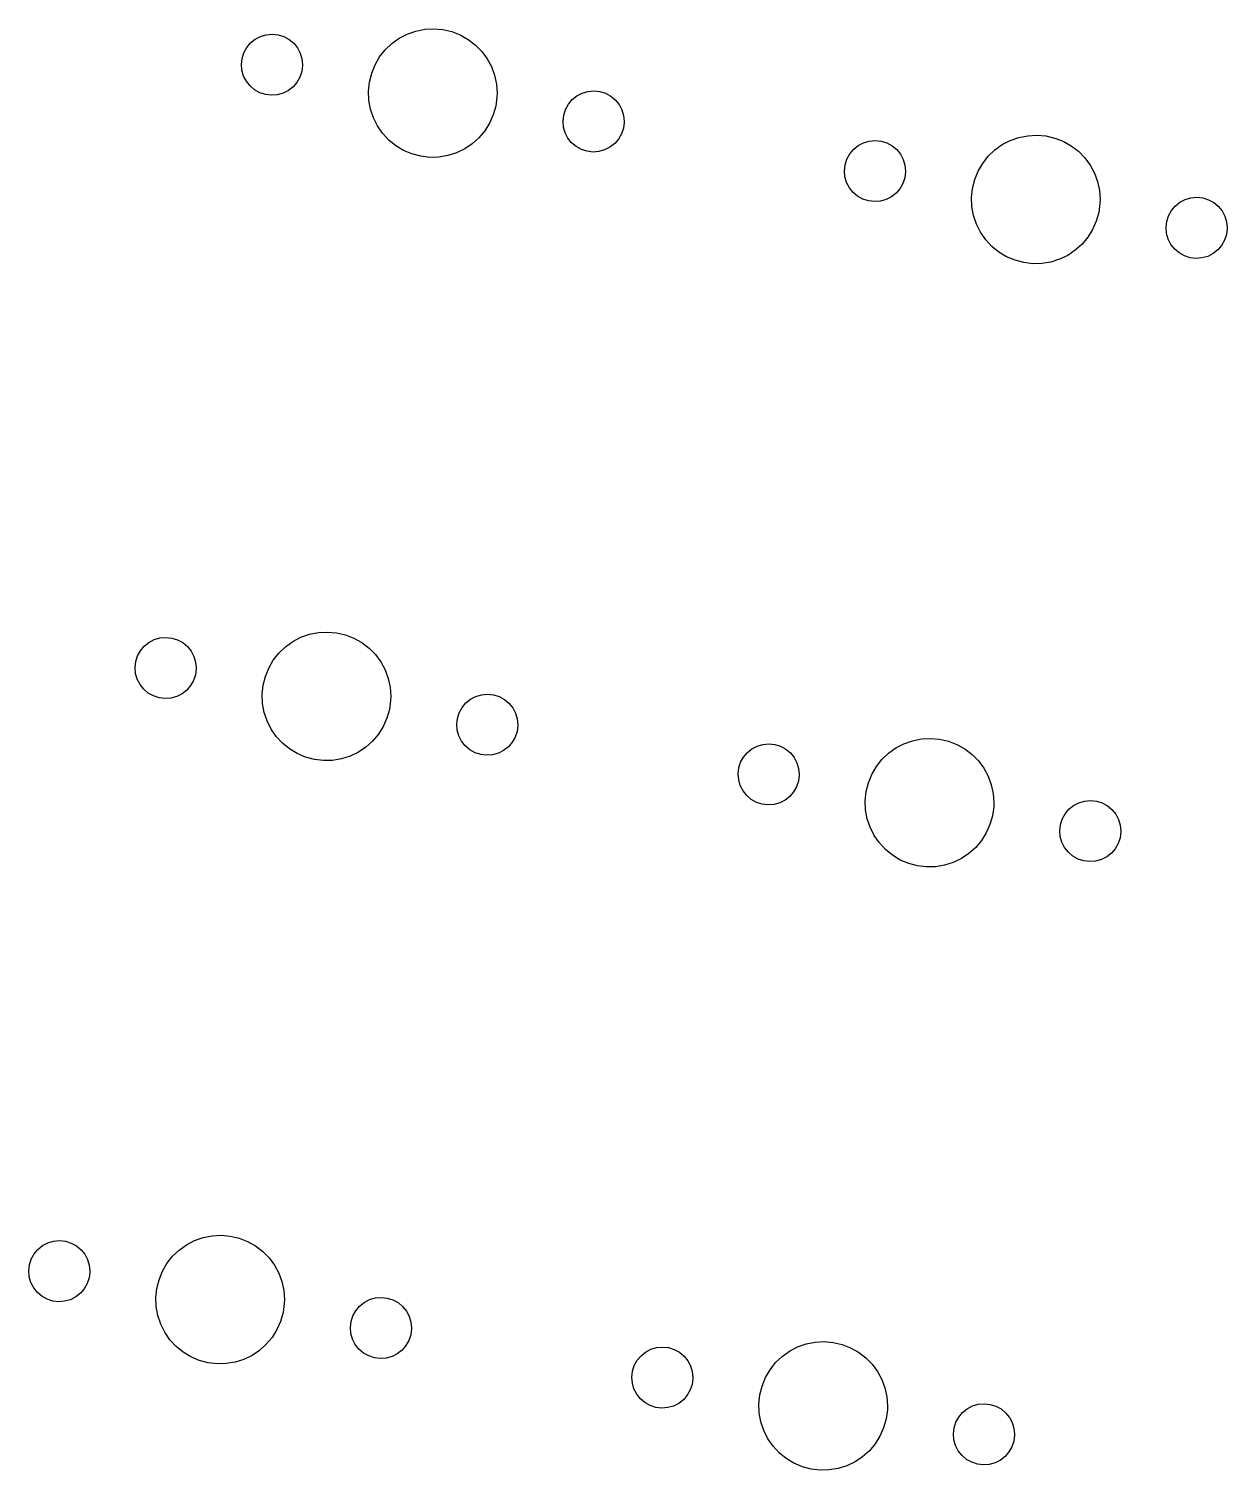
# Model space of a CAD drawing. Extents: x -68 to 324, y -171 to -29.
# Drawn here: x -24.25 to 13.04, y -80.52 to -35.7 of the extents above; entities that cross this region are included whole.
import ezdxf

# ---------------------------------------------------------------- set-up
doc = ezdxf.new("R2010")
doc.units = 0
doc.layers.add('BLACK', color=7, linetype='CONTINUOUS')

msp = doc.modelspace()

# ---------------------------------------------------------------- linework, layer by layer
at = {"layer": 'BLACK', "linetype": 'CONTINUOUS'}
for p, q in [((-12.7223, -35.991), (-12.4716, -35.8608)), ((-12.4716, -35.8608), (-12.2051, -35.7672)), ((-12.2051, -35.7672), (-11.928, -35.7121)), ((-11.928, -35.7121), (-11.6459, -35.6966)), ((-11.6459, -35.6966), (-11.3645, -35.7209)), ((-11.3645, -35.7209), (-11.0893, -35.7847)), ((-11.0893, -35.7847), (-10.8258, -35.8867)), ((-17.5534, -36.4399), (-17.464, -36.2775)), ((-17.464, -36.2775), (-17.3449, -36.1354)), ((-17.3449, -36.1354), (-17.2004, -36.0193)), ((-17.2004, -36.0193), (-17.0361, -35.9334)), ((-17.0361, -35.9334), (-16.8582, -35.881)), ((-16.8582, -35.881), (-16.6735, -35.8642)), ((-16.6735, -35.8642), (-16.4892, -35.8836)), ((-16.4892, -35.8836), (-16.312, -35.9384)), ((-16.312, -35.9384), (-16.1489, -36.0266)), ((-16.1489, -36.0266), (-16.0061, -36.1448)), ((-16.0061, -36.1448), (-15.8889, -36.2885)), ((-15.8889, -36.2885), (-15.8019, -36.4522)), ((-13.1566, -36.3503), (-12.9522, -36.1553)), ((-12.9522, -36.1553), (-12.7223, -35.991)), ((-10.8258, -35.8867), (-10.5793, -36.0247)), ((-10.5793, -36.0247), (-10.3547, -36.1961)), ((-10.3547, -36.1961), (-10.1565, -36.3974)), ((-17.6301, -36.8009), (-17.6094, -36.6167)), ((-17.6094, -36.6167), (-17.5534, -36.4399)), ((-15.8019, -36.4522), (-15.7483, -36.6297)), ((-15.7483, -36.6297), (-15.7302, -36.8142)), ((-13.4734, -36.8164), (-13.3315, -36.5722)), ((-13.3315, -36.5722), (-13.1566, -36.3503)), ((-10.1565, -36.3974), (-9.9887, -36.6247)), ((-9.9887, -36.6247), (-9.8545, -36.8733)), ((-17.6146, -36.9857), (-17.6301, -36.8009)), ((-17.5635, -37.1639), (-17.6146, -36.9857)), ((-17.4787, -37.3288), (-17.5635, -37.1639)), ((-15.8123, -37.2006), (-15.9039, -37.3618)), ((-15.7538, -37.0247), (-15.8123, -37.2006)), ((-15.7305, -36.8407), (-15.7538, -37.0247)), ((-15.7302, -36.8142), (-15.7305, -36.8407)), ((-13.6476, -37.3525), (-13.5795, -37.0783)), ((-13.5795, -37.0783), (-13.4734, -36.8164)), ((-9.8545, -36.8733), (-9.7568, -37.1383)), ((-9.7568, -37.1383), (-9.6973, -37.4145)), ((-17.3635, -37.4741), (-17.4787, -37.3288)), ((-17.2224, -37.5943), (-17.3635, -37.4741)), ((-17.0605, -37.6847), (-17.2224, -37.5943)), ((-16.1711, -37.6163), (-16.3366, -37.6999)), ((-16.025, -37.5022), (-16.1711, -37.6163)), ((-15.9039, -37.3618), (-16.025, -37.5022)), ((-13.6764, -37.6335), (-13.6476, -37.3525)), ((-13.6653, -37.9158), (-13.6764, -37.6335)), ((-9.6973, -37.4145), (-9.6774, -37.6963)), ((-7.0304, -37.6976), (-6.8525, -37.6453)), ((-6.8525, -37.6453), (-6.6679, -37.6285)), ((-6.6679, -37.6285), (-6.4835, -37.6479)), ((-6.4835, -37.6479), (-6.3064, -37.7027)), ((-16.8842, -37.742), (-17.0605, -37.6847)), ((-16.7001, -37.764), (-16.8842, -37.742)), ((-16.5152, -37.7498), (-16.7001, -37.764)), ((-16.3366, -37.6999), (-16.5152, -37.7498)), ((-13.6145, -38.1937), (-13.6653, -37.9158)), ((-9.7189, -38.1019), (-9.7956, -38.3738)), ((-9.6813, -37.8219), (-9.7189, -38.1019)), ((-9.6774, -37.6963), (-9.6813, -37.8219)), ((-7.5477, -38.2042), (-7.4584, -38.0417)), ((-7.4584, -38.0417), (-7.3392, -37.8997)), ((-7.3392, -37.8997), (-7.1947, -37.7835)), ((-7.1947, -37.7835), (-7.0304, -37.6976)), ((-6.3064, -37.7027), (-6.1433, -37.7909)), ((-6.1433, -37.7909), (-6.0004, -37.9091)), ((-6.0004, -37.9091), (-5.8833, -38.0527)), ((-5.8833, -38.0527), (-5.7962, -38.2164)), ((-13.5251, -38.4617), (-13.6145, -38.1937)), ((-13.3988, -38.7144), (-13.5251, -38.4617)), ((-9.7956, -38.3738), (-9.9098, -38.6322)), ((-7.6244, -38.5652), (-7.6038, -38.3809)), ((-7.6038, -38.3809), (-7.5477, -38.2042)), ((-5.7962, -38.2164), (-5.7426, -38.3939)), ((-5.7426, -38.3939), (-5.7245, -38.5785)), ((-13.2382, -38.9468), (-13.3988, -38.7144)), ((-13.0464, -39.1543), (-13.2382, -38.9468)), ((-10.0593, -38.8719), (-10.2411, -39.0881)), ((-9.9098, -38.6322), (-10.0593, -38.8719)), ((-7.6089, -38.7499), (-7.6244, -38.5652)), ((-7.5578, -38.9282), (-7.6089, -38.7499)), ((-7.4731, -39.0931), (-7.5578, -38.9282)), ((-5.8067, -38.9649), (-5.8982, -39.1261)), ((-5.7481, -38.7889), (-5.8067, -38.9649)), ((-5.7249, -38.605), (-5.7481, -38.7889)), ((-5.7245, -38.5785), (-5.7249, -38.605)), ((-12.8274, -39.3326), (-13.0464, -39.1543)), ((-12.5853, -39.4783), (-12.8274, -39.3326)), ((-10.6864, -39.4336), (-10.9411, -39.5559)), ((-10.4515, -39.2766), (-10.6864, -39.4336)), ((-10.2411, -39.0881), (-10.4515, -39.2766)), ((-7.3579, -39.2384), (-7.4731, -39.0931)), ((-7.2167, -39.3585), (-7.3579, -39.2384)), ((-7.0549, -39.449), (-7.2167, -39.3585)), ((-6.1655, -39.3806), (-6.331, -39.4642)), ((-6.0194, -39.2664), (-6.1655, -39.3806)), ((-5.8982, -39.1261), (-6.0194, -39.2664)), ((1.2966, -39.5855), (1.4157, -39.4434)), ((1.4157, -39.4434), (1.5602, -39.3273)), ((1.5602, -39.3273), (1.7245, -39.2414)), ((1.7245, -39.2414), (1.9024, -39.189)), ((1.9024, -39.189), (2.087, -39.1722)), ((2.087, -39.1722), (2.2714, -39.1916)), ((2.2714, -39.1916), (2.4486, -39.2464)), ((2.4486, -39.2464), (2.6116, -39.3346)), ((2.6116, -39.3346), (2.7545, -39.4528)), ((5.8084, -39.4633), (6.0382, -39.299)), ((6.0382, -39.299), (6.2889, -39.1688)), ((6.2889, -39.1688), (6.5555, -39.0752)), ((6.5555, -39.0752), (6.8326, -39.0201)), ((6.8326, -39.0201), (7.1147, -39.0046)), ((7.1147, -39.0046), (7.3961, -39.0289)), ((7.3961, -39.0289), (7.6713, -39.0927)), ((7.6713, -39.0927), (7.9348, -39.1947)), ((7.9348, -39.1947), (8.1813, -39.3327)), ((8.1813, -39.3327), (8.4059, -39.5041)), ((-12.3252, -39.5885), (-12.5853, -39.4783)), ((-12.0521, -39.6609), (-12.3252, -39.5885)), ((-11.7716, -39.6941), (-12.0521, -39.6609)), ((-11.4891, -39.6874), (-11.7716, -39.6941)), ((-11.2105, -39.6411), (-11.4891, -39.6874)), ((-10.9411, -39.5559), (-11.2105, -39.6411)), ((-6.8785, -39.5063), (-7.0549, -39.449)), ((-6.6944, -39.5282), (-6.8785, -39.5063)), ((-6.5096, -39.514), (-6.6944, -39.5282)), ((-6.331, -39.4642), (-6.5096, -39.514)), ((1.1512, -39.9247), (1.2072, -39.7479)), ((1.2072, -39.7479), (1.2966, -39.5855)), ((2.7545, -39.4528), (2.8717, -39.5965)), ((2.8717, -39.5965), (2.9587, -39.7602)), ((2.9587, -39.7602), (3.0123, -39.9377)), ((5.2872, -40.1244), (5.4291, -39.8802)), ((5.4291, -39.8802), (5.604, -39.6583)), ((5.604, -39.6583), (5.8084, -39.4633)), ((8.4059, -39.5041), (8.6041, -39.7054)), ((8.6041, -39.7054), (8.7719, -39.9327)), ((1.1305, -40.1089), (1.1512, -39.9247)), ((1.146, -40.2937), (1.1305, -40.1089)), ((1.1971, -40.4719), (1.146, -40.2937)), ((3.0068, -40.3327), (2.9483, -40.5086)), ((3.03, -40.1487), (3.0068, -40.3327)), ((3.0123, -39.9377), (3.0304, -40.1222)), ((3.0304, -40.1222), (3.03, -40.1487)), ((5.1811, -40.3863), (5.2872, -40.1244)), ((8.7719, -39.9327), (8.906, -40.1813)), ((8.906, -40.1813), (9.0038, -40.4463)), ((1.2819, -40.6368), (1.1971, -40.4719)), ((1.397, -40.7821), (1.2819, -40.6368)), ((1.5382, -40.9023), (1.397, -40.7821)), ((2.8567, -40.6698), (2.7355, -40.8102)), ((2.9483, -40.5086), (2.8567, -40.6698)), ((5.0842, -40.9415), (5.113, -40.6605)), ((5.113, -40.6605), (5.1811, -40.3863)), ((9.0038, -40.4463), (9.0633, -40.7225)), ((9.0633, -40.7225), (9.0832, -41.0043)), ((1.7001, -40.9927), (1.5382, -40.9023)), ((1.8764, -41.05), (1.7001, -40.9927)), ((2.0605, -41.072), (1.8764, -41.05)), ((2.2454, -41.0578), (2.0605, -41.072)), ((2.424, -41.0079), (2.2454, -41.0578)), ((2.5894, -40.9243), (2.424, -41.0079)), ((2.7355, -40.8102), (2.5894, -40.9243)), ((5.0953, -41.2238), (5.0842, -40.9415)), ((5.1461, -41.5017), (5.0953, -41.2238)), ((9.0793, -41.1299), (9.0417, -41.4099)), ((9.0832, -41.0043), (9.0793, -41.1299)), ((11.3022, -41.3497), (11.4214, -41.2077)), ((11.4214, -41.2077), (11.5659, -41.0915)), ((11.5659, -41.0915), (11.7302, -41.0056)), ((11.7302, -41.0056), (11.908, -40.9533)), ((11.908, -40.9533), (12.0927, -40.9365)), ((12.0927, -40.9365), (12.2771, -40.9559)), ((12.2771, -40.9559), (12.4542, -41.0107)), ((12.4542, -41.0107), (12.6173, -41.0989)), ((12.6173, -41.0989), (12.7601, -41.2171)), ((12.7601, -41.2171), (12.8773, -41.3607)), ((5.2355, -41.7697), (5.1461, -41.5017)), ((8.965, -41.6818), (8.8508, -41.9402)), ((9.0417, -41.4099), (8.965, -41.6818)), ((11.1568, -41.6889), (11.2129, -41.5122)), ((11.2129, -41.5122), (11.3022, -41.3497)), ((12.8773, -41.3607), (12.9644, -41.5244)), ((12.9644, -41.5244), (13.018, -41.7019)), ((5.3617, -42.0224), (5.2355, -41.7697)), ((5.5224, -42.2548), (5.3617, -42.0224)), ((8.8508, -41.9402), (8.7013, -42.1799)), ((11.1362, -41.8732), (11.1568, -41.6889)), ((11.1517, -42.0579), (11.1362, -41.8732)), ((11.2028, -42.2362), (11.1517, -42.0579)), ((13.0124, -42.0969), (12.9539, -42.2729)), ((13.0357, -41.913), (13.0124, -42.0969)), ((13.018, -41.7019), (13.0361, -41.8865)), ((13.0361, -41.8865), (13.0357, -41.913)), ((5.7141, -42.4623), (5.5224, -42.2548)), ((5.9332, -42.6406), (5.7141, -42.4623)), ((8.309, -42.5846), (8.0741, -42.7416)), ((8.5195, -42.3961), (8.309, -42.5846)), ((8.7013, -42.1799), (8.5195, -42.3961)), ((11.2875, -42.4011), (11.2028, -42.2362)), ((11.4027, -42.5464), (11.2875, -42.4011)), ((11.5439, -42.6665), (11.4027, -42.5464)), ((12.7412, -42.5744), (12.5951, -42.6886)), ((12.8623, -42.4341), (12.7412, -42.5744)), ((12.9539, -42.2729), (12.8623, -42.4341)), ((6.1753, -42.7863), (5.9332, -42.6406)), ((6.4354, -42.8965), (6.1753, -42.7863)), ((6.7085, -42.9689), (6.4354, -42.8965)), ((6.989, -43.0021), (6.7085, -42.9689)), ((7.2714, -42.9954), (6.989, -43.0021)), ((7.5501, -42.9491), (7.2714, -42.9954)), ((7.8195, -42.8639), (7.5501, -42.9491)), ((8.0741, -42.7416), (7.8195, -42.8639)), ((11.7057, -42.757), (11.5439, -42.6665)), ((11.8821, -42.8143), (11.7057, -42.757)), ((12.0662, -42.8362), (11.8821, -42.8143)), ((12.251, -42.822), (12.0662, -42.8362)), ((12.4296, -42.7722), (12.251, -42.822)), ((12.5951, -42.6886), (12.4296, -42.7722)), ((-20.344, -54.694), (-20.1662, -54.6416)), ((-20.1662, -54.6416), (-19.9815, -54.6248)), ((-19.9815, -54.6248), (-19.7971, -54.6442)), ((-19.7971, -54.6442), (-19.62, -54.699)), ((-16.0303, -54.7516), (-15.7796, -54.6214)), ((-15.7796, -54.6214), (-15.5131, -54.5278)), ((-15.5131, -54.5278), (-15.236, -54.4727)), ((-15.236, -54.4727), (-14.9539, -54.4572)), ((-14.9539, -54.4572), (-14.6725, -54.4815)), ((-14.6725, -54.4815), (-14.3973, -54.5453)), ((-14.3973, -54.5453), (-14.1338, -54.6473)), ((-14.1338, -54.6473), (-13.8873, -54.7853)), ((-20.8614, -55.2005), (-20.772, -55.0381)), ((-20.772, -55.0381), (-20.6529, -54.896)), ((-20.6529, -54.896), (-20.5084, -54.7799)), ((-20.5084, -54.7799), (-20.344, -54.694)), ((-19.62, -54.699), (-19.4569, -54.7872)), ((-19.4569, -54.7872), (-19.3141, -54.9054)), ((-19.3141, -54.9054), (-19.1969, -55.0491)), ((-19.1969, -55.0491), (-19.1099, -55.2128)), ((-16.6395, -55.3327), (-16.4646, -55.1109)), ((-16.4646, -55.1109), (-16.2602, -54.9159)), ((-16.2602, -54.9159), (-16.0303, -54.7516)), ((-13.8873, -54.7853), (-13.6627, -54.9567)), ((-13.6627, -54.9567), (-13.4645, -55.158)), ((-20.9381, -55.5615), (-20.9174, -55.3773)), ((-20.9226, -55.7463), (-20.9381, -55.5615)), ((-20.9174, -55.3773), (-20.8614, -55.2005)), ((-19.1099, -55.2128), (-19.0563, -55.3903)), ((-19.0563, -55.3903), (-19.0382, -55.5748)), ((-19.0382, -55.5748), (-19.0385, -55.6013)), ((-16.8875, -55.8389), (-16.7814, -55.577)), ((-16.7814, -55.577), (-16.6395, -55.3327)), ((-13.4645, -55.158), (-13.2967, -55.3853)), ((-13.2967, -55.3853), (-13.1625, -55.6339)), ((-20.8715, -55.9245), (-20.9226, -55.7463)), ((-20.7867, -56.0894), (-20.8715, -55.9245)), ((-19.1203, -55.9612), (-19.2119, -56.1224)), ((-19.0618, -55.7852), (-19.1203, -55.9612)), ((-19.0385, -55.6013), (-19.0618, -55.7852)), ((-16.9556, -56.1131), (-16.8875, -55.8389)), ((-13.1625, -55.6339), (-13.0648, -55.8989)), ((-13.0648, -55.8989), (-13.0053, -56.1751)), ((-20.6715, -56.2347), (-20.7867, -56.0894)), ((-20.5304, -56.3549), (-20.6715, -56.2347)), ((-20.3685, -56.4453), (-20.5304, -56.3549)), ((-20.1922, -56.5026), (-20.3685, -56.4453)), ((-19.6446, -56.4605), (-19.8232, -56.5103)), ((-19.4791, -56.3769), (-19.6446, -56.4605)), ((-19.333, -56.2627), (-19.4791, -56.3769)), ((-19.2119, -56.1224), (-19.333, -56.2627)), ((-16.9844, -56.3941), (-16.9556, -56.1131)), ((-16.9733, -56.6764), (-16.9844, -56.3941)), ((-13.0053, -56.1751), (-12.9853, -56.4569)), ((-12.9853, -56.4569), (-12.9893, -56.5825)), ((-10.5027, -56.5441), (-10.3384, -56.4582)), ((-10.3384, -56.4582), (-10.1605, -56.4059)), ((-10.1605, -56.4059), (-9.9759, -56.3891)), ((-9.9759, -56.3891), (-9.7915, -56.4084)), ((-9.7915, -56.4084), (-9.6144, -56.4633)), ((-9.6144, -56.4633), (-9.4513, -56.5515)), ((-20.0081, -56.5246), (-20.1922, -56.5026)), ((-19.8232, -56.5103), (-20.0081, -56.5246)), ((-16.9225, -56.9543), (-16.9733, -56.6764)), ((-13.0269, -56.8625), (-13.1036, -57.1344)), ((-12.9893, -56.5825), (-13.0269, -56.8625)), ((-10.8557, -56.9648), (-10.7664, -56.8023)), ((-10.7664, -56.8023), (-10.6472, -56.6603)), ((-10.6472, -56.6603), (-10.5027, -56.5441)), ((-9.4513, -56.5515), (-9.3084, -56.6696)), ((-9.3084, -56.6696), (-9.1913, -56.8133)), ((-9.1913, -56.8133), (-9.1042, -56.977)), ((-16.8331, -57.2223), (-16.9225, -56.9543)), ((-16.7068, -57.475), (-16.8331, -57.2223)), ((-13.1036, -57.1344), (-13.2178, -57.3928)), ((-10.9324, -57.3258), (-10.9118, -57.1415)), ((-10.9169, -57.5105), (-10.9324, -57.3258)), ((-10.9118, -57.1415), (-10.8557, -56.9648)), ((-9.1042, -56.977), (-9.0506, -57.1545)), ((-9.0329, -57.3656), (-9.0561, -57.5495)), ((-9.0506, -57.1545), (-9.0325, -57.339)), ((-9.0325, -57.339), (-9.0329, -57.3656)), ((-16.5462, -57.7074), (-16.7068, -57.475)), ((-16.3544, -57.9148), (-16.5462, -57.7074)), ((-13.3673, -57.6325), (-13.5491, -57.8487)), ((-13.2178, -57.3928), (-13.3673, -57.6325)), ((-10.8658, -57.6888), (-10.9169, -57.5105)), ((-10.7811, -57.8537), (-10.8658, -57.6888)), ((-9.1147, -57.7254), (-9.2062, -57.8867)), ((-9.0561, -57.5495), (-9.1147, -57.7254)), ((3.2475, -57.8358), (3.5246, -57.7807)), ((3.5246, -57.7807), (3.8066, -57.7652)), ((3.8066, -57.7652), (4.0881, -57.7895)), ((4.0881, -57.7895), (4.3633, -57.8533)), ((-16.1354, -58.0932), (-16.3544, -57.9148)), ((-15.8933, -58.2389), (-16.1354, -58.0932)), ((-15.6332, -58.3491), (-15.8933, -58.2389)), ((-13.9944, -58.1942), (-14.2491, -58.3165)), ((-13.7595, -58.0372), (-13.9944, -58.1942)), ((-13.5491, -57.8487), (-13.7595, -58.0372)), ((-10.6659, -57.999), (-10.7811, -57.8537)), ((-10.5247, -58.1191), (-10.6659, -57.999)), ((-10.3629, -58.2096), (-10.5247, -58.1191)), ((-10.1865, -58.2669), (-10.3629, -58.2096)), ((-10.0024, -58.2888), (-10.1865, -58.2669)), ((-9.8176, -58.2746), (-10.0024, -58.2888)), ((-9.639, -58.2248), (-9.8176, -58.2746)), ((-9.4735, -58.1412), (-9.639, -58.2248)), ((-9.3274, -58.027), (-9.4735, -58.1412)), ((-9.2062, -57.8867), (-9.3274, -58.027)), ((-2.0114, -58.3461), (-1.8923, -58.204)), ((-1.8923, -58.204), (-1.7478, -58.0878)), ((-1.7478, -58.0878), (-1.5835, -58.002)), ((-1.5835, -58.002), (-1.4056, -57.9496)), ((-1.4056, -57.9496), (-1.2209, -57.9328)), ((-1.2209, -57.9328), (-1.0366, -57.9522)), ((-1.0366, -57.9522), (-0.8594, -58.007)), ((-0.8594, -58.007), (-0.6964, -58.0952)), ((-0.6964, -58.0952), (-0.5535, -58.2134)), ((-0.5535, -58.2134), (-0.4363, -58.3571)), ((2.296, -58.4189), (2.5004, -58.2239)), ((2.5004, -58.2239), (2.7302, -58.0596)), ((2.7302, -58.0596), (2.9809, -57.9294)), ((2.9809, -57.9294), (3.2475, -57.8358)), ((4.3633, -57.8533), (4.6268, -57.9553)), ((4.6268, -57.9553), (4.8733, -58.0933)), ((4.8733, -58.0933), (5.0979, -58.2647)), ((5.0979, -58.2647), (5.2961, -58.466)), ((-15.3601, -58.4215), (-15.6332, -58.3491)), ((-15.0796, -58.4547), (-15.3601, -58.4215)), ((-14.7971, -58.448), (-15.0796, -58.4547)), ((-14.5185, -58.4016), (-14.7971, -58.448)), ((-14.2491, -58.3165), (-14.5185, -58.4016)), ((-2.1775, -58.8695), (-2.1568, -58.6853)), ((-2.1568, -58.6853), (-2.1008, -58.5085)), ((-2.1008, -58.5085), (-2.0114, -58.3461)), ((-0.4363, -58.3571), (-0.3493, -58.5208)), ((-0.3493, -58.5208), (-0.2957, -58.6983)), ((-0.2957, -58.6983), (-0.2776, -58.8828)), ((1.9792, -58.885), (2.1211, -58.6407)), ((2.1211, -58.6407), (2.296, -58.4189)), ((5.2961, -58.466), (5.4639, -58.6933)), ((5.4639, -58.6933), (5.598, -58.9419)), ((-2.162, -59.0543), (-2.1775, -58.8695)), ((-2.1109, -59.2325), (-2.162, -59.0543)), ((-0.3012, -59.0932), (-0.3597, -59.2692)), ((-0.278, -58.9093), (-0.3012, -59.0932)), ((-0.2776, -58.8828), (-0.278, -58.9093)), ((1.805, -59.421), (1.8731, -59.1469)), ((1.8731, -59.1469), (1.9792, -58.885)), ((5.598, -58.9419), (5.6958, -59.2069)), ((-2.0261, -59.3974), (-2.1109, -59.2325)), ((-1.911, -59.5427), (-2.0261, -59.3974)), ((-1.7698, -59.6629), (-1.911, -59.5427)), ((-0.5724, -59.5707), (-0.7186, -59.6849)), ((-0.4513, -59.4304), (-0.5724, -59.5707)), ((-0.3597, -59.2692), (-0.4513, -59.4304)), ((1.7762, -59.7021), (1.805, -59.421)), ((5.6958, -59.2069), (5.7553, -59.4831)), ((5.7553, -59.4831), (5.7752, -59.7649)), ((-1.6079, -59.7533), (-1.7698, -59.6629)), ((-1.4316, -59.8106), (-1.6079, -59.7533)), ((-1.2475, -59.8326), (-1.4316, -59.8106)), ((-1.0626, -59.8183), (-1.2475, -59.8326)), ((-0.884, -59.7685), (-1.0626, -59.8183)), ((-0.7186, -59.6849), (-0.884, -59.7685)), ((1.7873, -59.9844), (1.7762, -59.7021)), ((1.8381, -60.2623), (1.7873, -59.9844)), ((5.7713, -59.8905), (5.7337, -60.1705)), ((5.7752, -59.7649), (5.7713, -59.8905)), ((7.9942, -60.1103), (8.1134, -59.9683)), ((8.1134, -59.9683), (8.2579, -59.8521)), ((8.2579, -59.8521), (8.4222, -59.7662)), ((8.4222, -59.7662), (8.6, -59.7139)), ((8.6, -59.7139), (8.7847, -59.6971)), ((8.7847, -59.6971), (8.9691, -59.7164)), ((8.9691, -59.7164), (9.1462, -59.7713)), ((9.1462, -59.7713), (9.3093, -59.8595)), ((9.3093, -59.8595), (9.4521, -59.9776)), ((9.4521, -59.9776), (9.5693, -60.1213)), ((1.9275, -60.5303), (1.8381, -60.2623)), ((5.657, -60.4424), (5.5428, -60.7008)), ((5.7337, -60.1705), (5.657, -60.4424)), ((7.8281, -60.6338), (7.8488, -60.4495)), ((7.8488, -60.4495), (7.9049, -60.2728)), ((7.9049, -60.2728), (7.9942, -60.1103)), ((9.5693, -60.1213), (9.6564, -60.285)), ((9.6564, -60.285), (9.71, -60.4625)), ((9.71, -60.4625), (9.7281, -60.647)), ((2.0537, -60.783), (1.9275, -60.5303)), ((2.2144, -61.0154), (2.0537, -60.783)), ((5.3933, -60.9405), (5.2115, -61.1567)), ((5.5428, -60.7008), (5.3933, -60.9405)), ((7.8437, -60.8185), (7.8281, -60.6338)), ((7.8948, -60.9968), (7.8437, -60.8185)), ((9.7044, -60.8575), (9.6459, -61.0334)), ((9.7277, -60.6736), (9.7044, -60.8575)), ((9.7281, -60.647), (9.7277, -60.6736)), ((2.4061, -61.2228), (2.2144, -61.0154)), ((2.6252, -61.4012), (2.4061, -61.2228)), ((2.8673, -61.5469), (2.6252, -61.4012)), ((5.0011, -61.3452), (4.7661, -61.5022)), ((5.2115, -61.1567), (5.0011, -61.3452)), ((7.9795, -61.1617), (7.8948, -60.9968)), ((8.0947, -61.307), (7.9795, -61.1617)), ((8.2359, -61.4271), (8.0947, -61.307)), ((9.4332, -61.335), (9.2871, -61.4492)), ((9.5543, -61.1947), (9.4332, -61.335)), ((9.6459, -61.0334), (9.5543, -61.1947)), ((3.1274, -61.6571), (2.8673, -61.5469)), ((3.4005, -61.7295), (3.1274, -61.6571)), ((3.681, -61.7627), (3.4005, -61.7295)), ((3.9634, -61.756), (3.681, -61.7627)), ((4.2421, -61.7096), (3.9634, -61.756)), ((4.5115, -61.6245), (4.2421, -61.7096)), ((4.7661, -61.5022), (4.5115, -61.6245)), ((8.3977, -61.5176), (8.2359, -61.4271)), ((8.5741, -61.5749), (8.3977, -61.5176)), ((8.7582, -61.5968), (8.5741, -61.5749)), ((8.943, -61.5826), (8.7582, -61.5968)), ((9.1216, -61.5327), (8.943, -61.5826)), ((9.2871, -61.4492), (9.1216, -61.5327)), ((-23.8164, -73.5404), (-23.652, -73.4545)), ((-23.652, -73.4545), (-23.4742, -73.4022)), ((-23.4742, -73.4022), (-23.2895, -73.3854)), ((-23.2895, -73.3854), (-23.1051, -73.4048)), ((-23.1051, -73.4048), (-22.928, -73.4596)), ((-22.928, -73.4596), (-22.7649, -73.5478)), ((-19.5682, -73.6765), (-19.3383, -73.5122)), ((-19.3383, -73.5122), (-19.0876, -73.382)), ((-19.0876, -73.382), (-18.8211, -73.2884)), ((-18.8211, -73.2884), (-18.544, -73.2333)), ((-18.544, -73.2333), (-18.2619, -73.2177)), ((-18.2619, -73.2177), (-17.9805, -73.2421)), ((-17.9805, -73.2421), (-17.7053, -73.3059)), ((-17.7053, -73.3059), (-17.4418, -73.4078)), ((-17.4418, -73.4078), (-17.1953, -73.5459)), ((-24.2254, -74.1378), (-24.1693, -73.9611)), ((-24.1693, -73.9611), (-24.08, -73.7986)), ((-24.08, -73.7986), (-23.9609, -73.6566)), ((-23.9609, -73.6566), (-23.8164, -73.5404)), ((-22.7649, -73.5478), (-22.6221, -73.666)), ((-22.6221, -73.666), (-22.5049, -73.8096)), ((-22.5049, -73.8096), (-22.4179, -73.9733)), ((-19.9475, -74.0933), (-19.7726, -73.8715)), ((-19.7726, -73.8715), (-19.5682, -73.6765)), ((-17.1953, -73.5459), (-16.9707, -73.7173)), ((-16.9707, -73.7173), (-16.7725, -73.9186)), ((-16.7725, -73.9186), (-16.6047, -74.1458)), ((-24.2461, -74.3221), (-24.2254, -74.1378)), ((-24.2306, -74.5069), (-24.2461, -74.3221)), ((-22.4179, -73.9733), (-22.3643, -74.1508)), ((-22.3465, -74.3619), (-22.3698, -74.5458)), ((-22.3643, -74.1508), (-22.3462, -74.3354)), ((-22.3462, -74.3354), (-22.3465, -74.3619)), ((-20.1955, -74.5995), (-20.0894, -74.3376)), ((-20.0894, -74.3376), (-19.9475, -74.0933)), ((-16.6047, -74.1458), (-16.4705, -74.3945)), ((-16.4705, -74.3945), (-16.3728, -74.6595)), ((-24.1795, -74.6851), (-24.2306, -74.5069)), ((-24.0947, -74.85), (-24.1795, -74.6851)), ((-23.9795, -74.9953), (-24.0947, -74.85)), ((-22.4283, -74.7218), (-22.5199, -74.883)), ((-22.3698, -74.5458), (-22.4283, -74.7218)), ((-20.2636, -74.8736), (-20.1955, -74.5995)), ((-16.3728, -74.6595), (-16.3133, -74.9357)), ((-23.8383, -75.1155), (-23.9795, -74.9953)), ((-23.6765, -75.2059), (-23.8383, -75.1155)), ((-23.5002, -75.2632), (-23.6765, -75.2059)), ((-23.3161, -75.2852), (-23.5002, -75.2632)), ((-23.1312, -75.2709), (-23.3161, -75.2852)), ((-22.9526, -75.2211), (-23.1312, -75.2709)), ((-22.7871, -75.1375), (-22.9526, -75.2211)), ((-22.641, -75.0233), (-22.7871, -75.1375)), ((-22.5199, -74.883), (-22.641, -75.0233)), ((-20.2924, -75.1547), (-20.2636, -74.8736)), ((-20.2813, -75.437), (-20.2924, -75.1547)), ((-16.3133, -74.9357), (-16.2933, -75.2175)), ((-16.2933, -75.2175), (-16.2973, -75.3431)), ((-13.9552, -75.4209), (-13.8107, -75.3047)), ((-13.8107, -75.3047), (-13.6464, -75.2188)), ((-13.6464, -75.2188), (-13.4685, -75.1665)), ((-13.4685, -75.1665), (-13.2839, -75.1497)), ((-13.2839, -75.1497), (-13.0995, -75.169)), ((-13.0995, -75.169), (-12.9224, -75.2239)), ((-12.9224, -75.2239), (-12.7593, -75.312)), ((-20.2305, -75.7149), (-20.2813, -75.437)), ((-20.1411, -75.9829), (-20.2305, -75.7149)), ((-16.3349, -75.6231), (-16.4116, -75.895)), ((-16.2973, -75.3431), (-16.3349, -75.6231)), ((-14.2198, -75.9021), (-14.1637, -75.7254)), ((-14.1637, -75.7254), (-14.0744, -75.5629)), ((-14.0744, -75.5629), (-13.9552, -75.4209)), ((-12.7593, -75.312), (-12.6164, -75.4302)), ((-12.6164, -75.4302), (-12.4992, -75.5739)), ((-12.4992, -75.5739), (-12.4122, -75.7376)), ((-12.4122, -75.7376), (-12.3586, -75.9151)), ((-20.0148, -76.2356), (-20.1411, -75.9829)), ((-16.5258, -76.1534), (-16.6753, -76.3931)), ((-16.4116, -75.895), (-16.5258, -76.1534)), ((-14.2404, -76.0864), (-14.2198, -75.9021)), ((-14.2249, -76.2711), (-14.2404, -76.0864)), ((-12.3409, -76.1262), (-12.3641, -76.3101)), ((-12.3586, -75.9151), (-12.3405, -76.0996)), ((-12.3405, -76.0996), (-12.3409, -76.1262)), ((-19.8542, -76.468), (-20.0148, -76.2356)), ((-19.6624, -76.6754), (-19.8542, -76.468)), ((-16.8571, -76.6093), (-17.0675, -76.7978)), ((-16.6753, -76.3931), (-16.8571, -76.6093)), ((-14.1738, -76.4493), (-14.2249, -76.2711)), ((-14.0891, -76.6143), (-14.1738, -76.4493)), ((-13.9739, -76.7596), (-14.0891, -76.6143)), ((-12.5142, -76.6472), (-12.6354, -76.7876)), ((-12.4227, -76.486), (-12.5142, -76.6472)), ((-12.3641, -76.3101), (-12.4227, -76.486)), ((-0.3271, -76.69), (-0.0605, -76.5964)), ((-0.0605, -76.5964), (0.2166, -76.5413)), ((0.2166, -76.5413), (0.4987, -76.5257)), ((0.4987, -76.5257), (0.7801, -76.5501)), ((0.7801, -76.5501), (1.0553, -76.6139)), ((1.0553, -76.6139), (1.3188, -76.7158)), ((-19.4434, -76.8538), (-19.6624, -76.6754)), ((-19.2013, -76.9995), (-19.4434, -76.8538)), ((-18.9412, -77.1097), (-19.2013, -76.9995)), ((-17.5571, -77.0771), (-17.8265, -77.1622)), ((-17.3024, -76.9548), (-17.5571, -77.0771)), ((-17.0675, -76.7978), (-17.3024, -76.9548)), ((-13.8327, -76.8797), (-13.9739, -76.7596)), ((-13.6709, -76.9702), (-13.8327, -76.8797)), ((-13.4945, -77.0275), (-13.6709, -76.9702)), ((-13.3104, -77.0494), (-13.4945, -77.0275)), ((-13.1256, -77.0352), (-13.3104, -77.0494)), ((-12.947, -76.9853), (-13.1256, -77.0352)), ((-12.7815, -76.9017), (-12.947, -76.9853)), ((-12.6354, -76.7876), (-12.7815, -76.9017)), ((-5.3194, -77.1066), (-5.2003, -76.9646)), ((-5.2003, -76.9646), (-5.0558, -76.8484)), ((-5.0558, -76.8484), (-4.8915, -76.7625)), ((-4.8915, -76.7625), (-4.7136, -76.7102)), ((-4.7136, -76.7102), (-4.529, -76.6934)), ((-4.529, -76.6934), (-4.3446, -76.7128)), ((-4.3446, -76.7128), (-4.1674, -76.7676)), ((-4.1674, -76.7676), (-4.0043, -76.8558)), ((-4.0043, -76.8558), (-3.8615, -76.974)), ((-3.8615, -76.974), (-3.7443, -77.1176)), ((-1.012, -77.1795), (-0.8076, -76.9845)), ((-0.8076, -76.9845), (-0.5778, -76.8202)), ((-0.5778, -76.8202), (-0.3271, -76.69)), ((1.3188, -76.7158), (1.5653, -76.8539)), ((1.5653, -76.8539), (1.7899, -77.0253)), ((1.7899, -77.0253), (1.9881, -77.2266)), ((-18.6681, -77.1821), (-18.9412, -77.1097)), ((-18.3876, -77.2153), (-18.6681, -77.1821)), ((-18.1051, -77.2086), (-18.3876, -77.2153)), ((-17.8265, -77.1622), (-18.1051, -77.2086)), ((-5.4855, -77.6301), (-5.4648, -77.4458)), ((-5.4648, -77.4458), (-5.4088, -77.2691)), ((-5.4088, -77.2691), (-5.3194, -77.1066)), ((-3.7443, -77.1176), (-3.6573, -77.2813)), ((-3.6573, -77.2813), (-3.6037, -77.4588)), ((-3.6037, -77.4588), (-3.5856, -77.6434)), ((-1.3288, -77.6456), (-1.1869, -77.4013)), ((-1.1869, -77.4013), (-1.012, -77.1795)), ((1.9881, -77.2266), (2.1559, -77.4538)), ((2.1559, -77.4538), (2.29, -77.7025)), ((-5.47, -77.8149), (-5.4855, -77.6301)), ((-5.4189, -77.9931), (-5.47, -77.8149)), ((-5.3341, -78.158), (-5.4189, -77.9931)), ((-3.6092, -77.8538), (-3.6677, -78.0298)), ((-3.5859, -77.6699), (-3.6092, -77.8538)), ((-3.5856, -77.6434), (-3.5859, -77.6699)), ((-1.503, -78.1816), (-1.4349, -77.9075)), ((-1.4349, -77.9075), (-1.3288, -77.6456)), ((2.29, -77.7025), (2.3878, -77.9675)), ((2.3878, -77.9675), (2.4473, -78.2437)), ((-5.219, -78.3033), (-5.3341, -78.158)), ((-5.0778, -78.4235), (-5.219, -78.3033)), ((-4.9159, -78.5139), (-5.0778, -78.4235)), ((-4.0266, -78.4455), (-4.192, -78.5291)), ((-3.8804, -78.3313), (-4.0266, -78.4455)), ((-3.7593, -78.191), (-3.8804, -78.3313)), ((-3.6677, -78.0298), (-3.7593, -78.191)), ((-1.5318, -78.4627), (-1.503, -78.1816)), ((2.4473, -78.2437), (2.4672, -78.5255)), ((-4.7396, -78.5712), (-4.9159, -78.5139)), ((-4.5555, -78.5932), (-4.7396, -78.5712)), ((-4.3706, -78.5789), (-4.5555, -78.5932)), ((-4.192, -78.5291), (-4.3706, -78.5789)), ((-1.5207, -78.745), (-1.5318, -78.4627)), ((-1.4699, -79.0229), (-1.5207, -78.745)), ((2.4633, -78.6511), (2.4257, -78.9311)), ((2.4672, -78.5255), (2.4633, -78.6511)), ((4.5969, -79.0334), (4.6862, -78.8709)), ((4.6862, -78.8709), (4.8054, -78.7289)), ((4.8054, -78.7289), (4.9499, -78.6127)), ((4.9499, -78.6127), (5.1142, -78.5268)), ((5.1142, -78.5268), (5.292, -78.4745)), ((5.292, -78.4745), (5.4767, -78.4577)), ((5.4767, -78.4577), (5.6611, -78.477)), ((5.6611, -78.477), (5.8382, -78.5319)), ((5.8382, -78.5319), (6.0013, -78.62)), ((6.0013, -78.62), (6.1441, -78.7382)), ((6.1441, -78.7382), (6.2613, -78.8819)), ((6.2613, -78.8819), (6.3484, -79.0456)), ((-1.3805, -79.2909), (-1.4699, -79.0229)), ((-1.2542, -79.5436), (-1.3805, -79.2909)), ((2.349, -79.203), (2.2348, -79.4614)), ((2.4257, -78.9311), (2.349, -79.203)), ((4.5202, -79.3944), (4.5408, -79.2101)), ((4.5408, -79.2101), (4.5969, -79.0334)), ((6.3484, -79.0456), (6.402, -79.2231)), ((6.402, -79.2231), (6.4201, -79.4076)), ((-1.0936, -79.776), (-1.2542, -79.5436)), ((-0.9019, -79.9834), (-1.0936, -79.776)), ((2.0853, -79.7011), (1.9035, -79.9173)), ((2.2348, -79.4614), (2.0853, -79.7011)), ((4.5357, -79.5791), (4.5202, -79.3944)), ((4.5868, -79.7573), (4.5357, -79.5791)), ((4.6715, -79.9223), (4.5868, -79.7573)), ((6.3964, -79.6181), (6.3379, -79.794)), ((6.4197, -79.4342), (6.3964, -79.6181)), ((6.4201, -79.4076), (6.4197, -79.4342)), ((-0.6828, -80.1618), (-0.9019, -79.9834)), ((-0.4407, -80.3075), (-0.6828, -80.1618)), ((1.693, -80.1058), (1.4582, -80.2628)), ((1.9035, -79.9173), (1.693, -80.1058)), ((4.7867, -80.0676), (4.6715, -79.9223)), ((4.9279, -80.1877), (4.7867, -80.0676)), ((5.0897, -80.2782), (4.9279, -80.1877)), ((5.9791, -80.2097), (5.8136, -80.2933)), ((6.1252, -80.0956), (5.9791, -80.2097)), ((6.2463, -79.9552), (6.1252, -80.0956)), ((6.3379, -79.794), (6.2463, -79.9552)), ((-0.1806, -80.4177), (-0.4407, -80.3075)), ((0.0925, -80.4901), (-0.1806, -80.4177)), ((0.373, -80.5233), (0.0925, -80.4901)), ((0.6555, -80.5166), (0.373, -80.5233)), ((0.9341, -80.4702), (0.6555, -80.5166)), ((1.2035, -80.385), (0.9341, -80.4702)), ((1.4582, -80.2628), (1.2035, -80.385)), ((5.2661, -80.3355), (5.0897, -80.2782)), ((5.4502, -80.3574), (5.2661, -80.3355)), ((5.635, -80.3432), (5.4502, -80.3574)), ((5.8136, -80.2933), (5.635, -80.3432))]:
    msp.add_line(p, q, dxfattribs=at)

doc.saveas('drawing.dxf')
